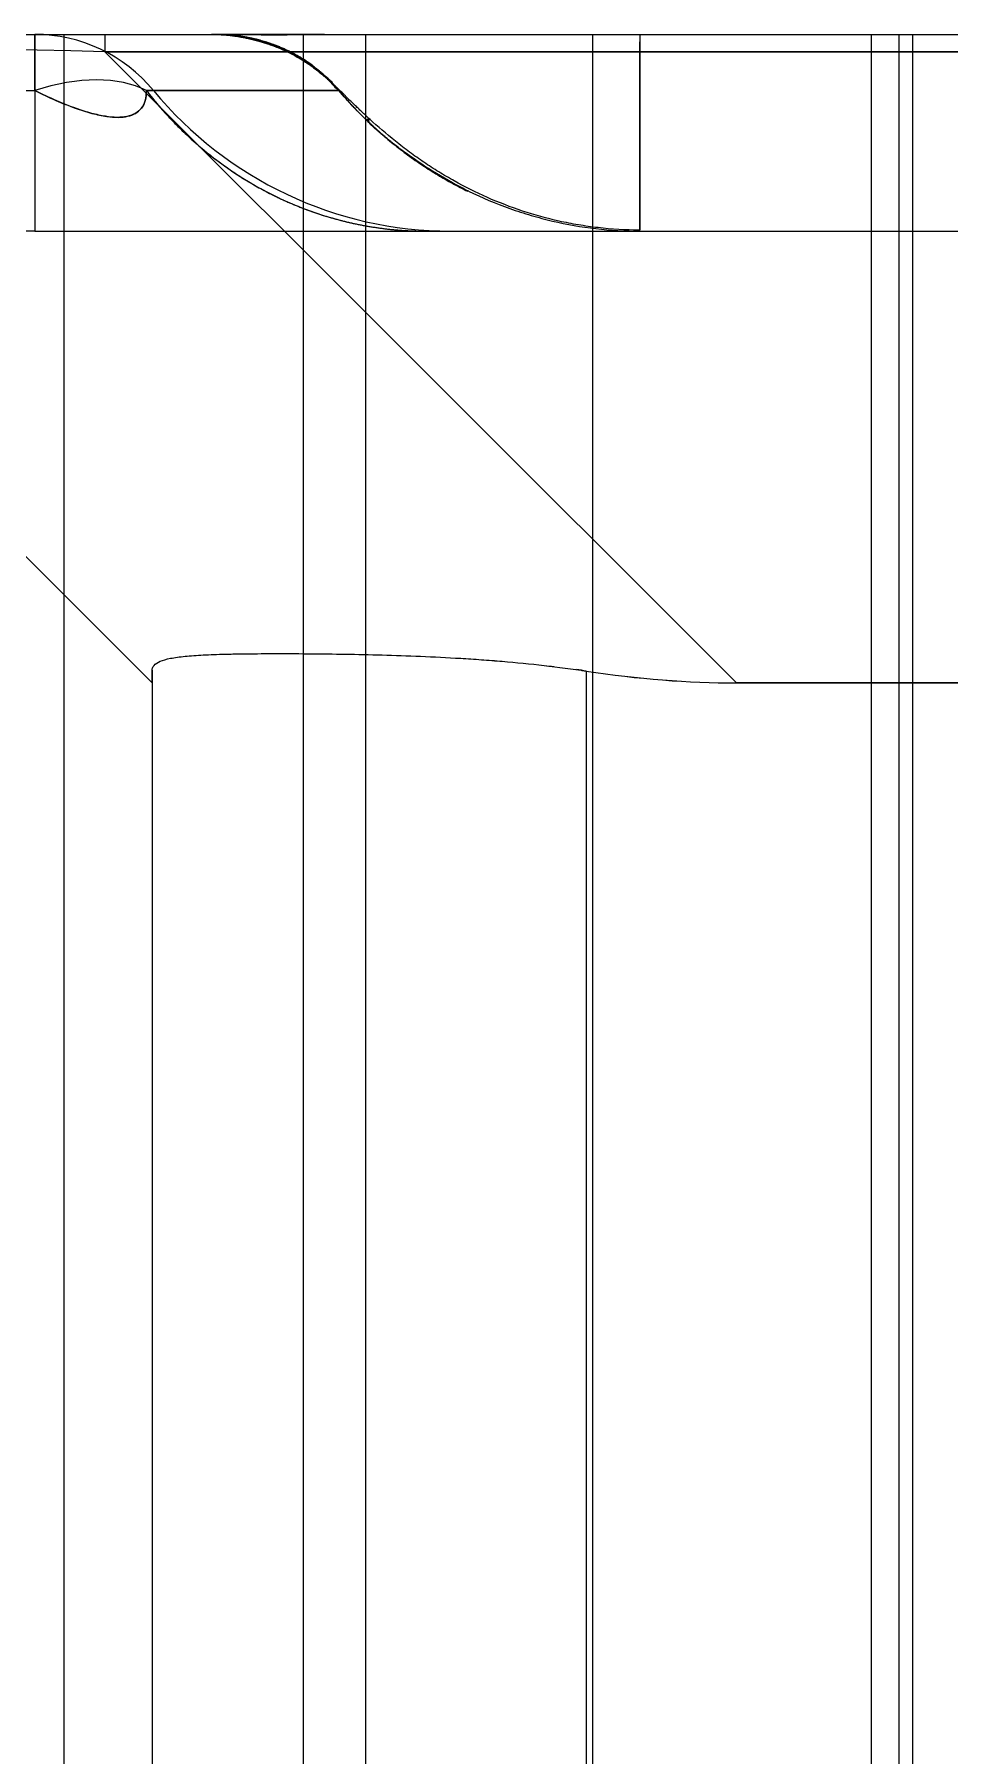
# Model space of a CAD drawing. Header units: millimetres. Extents: x 48754 to 50247, y 1387 to 2180.
# Drawn here: x 48997.96 to 49002.61, y 1473.44 to 1482.19 of the extents above; entities that cross this region are included whole.
import ezdxf

# ---------------------------------------------------------------- set-up
doc = ezdxf.new("R2010")
doc.units = ezdxf.units.MM
doc.linetypes.add('DASHED', pattern=[0])
doc.layers.add('DIE', color=7, linetype='Continuous')

# ---------------------------------------------------------------- blocks, each defined once
blk = doc.blocks.new('*u7581')
at = {"layer": 'DIE', "color": 11, "linetype": 'Continuous', "lineweight": 13}
blk.add_line((-690, 35), (0, 35), dxfattribs=at)
at = {"layer": 'DIE', "color": 155, "linetype": 'DASHED', "lineweight": 13}
for p, q in [((-559.5956, 34.7143), (-559.5956, 35)), ((-559.4469, 0), (-559.4469, 35)), ((-559.2393, 35), (-559.2393, 34.9121)), ((-559.2393, 35), (-559.2393, 34.9121)), ((-559.2393, 35), (-559.2393, 34.9121)), ((-559.2393, 35), (-559.2393, 34.9121)), ((-558.2327, 35), (-558.2327, 0)), ((-556.7599, 0), (-556.7599, 35)), ((-555.2043, 35), (-555.2043, 0)), ((-559.5956, 35), (-559.5956, 34.7143)), ((-559.2393, 34.9121), (-554.7042, 34.9121)), ((-559.2393, 34.9121), (-556.0301, 31.7029)), ((-556.0302, 31.703), (-559.2393, 34.9121)), ((-545.7607, 34.9121), (-559.2393, 34.9121)), ((-559.2393, 34.9121), (-545.7607, 34.9121)), ((-559.2393, 34.9121), (-556.0301, 31.7029)), ((-556.0302, 31.703), (-559.2393, 34.9121)), ((-554.7042, 34.9121), (-559.2393, 34.9121)), ((-559.8892, 34.7143), (-559.5956, 34.7143)), ((-559.5956, 34.7143), (-559.5956, 34)), ((-559.5956, 34.7143), (-559.5956, 34)), ((-559.0286, 34.7143), (-558.9921, 34.7143)), ((-558.9921, 34.7143), (-559.0286, 34.7143)), ((-558.9921, 34.7143), (-558.0502, 34.7143)), ((-558.0502, 34.7143), (-558.9921, 34.7143)), ((-556.7929, 31.7635), (-556.7929, 0)), ((-556.7929, 31.7635), (-556.7929, 0)), ((-556.7929, 31.7635), (-556.7929, 0)), ((-556.7929, 31.7635), (-556.7929, 0))]:
    blk.add_line(p, q, dxfattribs=at)
at = {"layer": 'DIE', "color": 11, "linetype": 'DASHED', "lineweight": 13}
for p, q in [((-557.915, 35), (-557.915, 0)), ((-555.135, 35), (-555.135, 0)), ((-559, 31.7635), (-559, 0)), ((-559, 31.7635), (-559, 0))]:
    blk.add_line(p, q, dxfattribs=at)
at = {"layer": 'DIE', "color": 2, "linetype": 'DASHED', "lineweight": 13}
for p, q in [((-558.6983, 35), (-558.6979, 35)), ((-558.6831, 34.9999), (-558.6853, 34.9999)), ((-562.2092, 34.9121), (-559, 31.7029)), ((-559.5956, 34), (-559.595, 34)), ((-559.5956, 34), (-559.5956, 34)), ((-557.6111, 34), (-557.4834, 34)), ((-557.4834, 34), (-556.5203, 34)), ((-556.52, 34), (-548.4796, 34)), ((-559, 31.7635), (-558.9998, 31.7676)), ((-558.9998, 31.7676), (-559, 31.7635)), ((-559, 31.7635), (-559, 31.7029)), ((-559, 31.7029), (-559, 31.7635)), ((-559, 31.7029), (-559, 31.7029)), ((-559, 31.7029), (-559, 31.7029)), ((-548.9698, 31.703), (-556.0302, 31.703)), ((-548.9698, 31.703), (-556.0302, 31.703)), ((-556.0301, 31.7029), (-548.9699, 31.7029)), ((-556.0301, 31.7029), (-548.9699, 31.7029))]:
    blk.add_line(p, q, dxfattribs=at)
at = {"layer": 'DIE', "color": 2, "linetype": 'Continuous', "lineweight": 13}
for p, q in [((-558.6961, 35), (-558.6983, 35)), ((-558.6952, 35), (-558.6964, 35))]:
    blk.add_line(p, q, dxfattribs=at)
at = {"layer": 'DIE', "color": 155, "linetype": 'DASHED', "lineweight": 13}
for centre, major_axis, ratio, start_param, end_param in [((-559.5956, 34.2), (0, 0.8), 0.984808, 5.410611, 6.283185), ((-559.5956, 34.2), (0, 0.8), 0.984808, 5.410611, 6.283185), ((-556.0574, 34.7), (-6.153, 0.2146), 0.019191, 5.256563, 6.303761), ((-556.0574, 34.7), (-6.153, 0.2146), 0.019191, 5.256563, 6.303761), ((-556.0574, 34.7), (-6.153, 0.2146), 0.019191, 5.256563, 6.303761), ((-556.0574, 34.7), (-6.153, 0.2146), 0.019191, 5.256563, 6.303761), ((-559.5956, 34.2), (0.6971, 0.3925), 0.590225, 0.368187, 1.249721), ((-559.5956, 34.2), (0.6971, 0.3925), 0.590225, 0.368187, 1.249721), ((-559.595, 36), (0, 2), 0.000275, 2.269018, 3.141593), ((-557.4834, 36), (0, -2), 0.984808, 5.410611, 6.283185), ((-557.4834, 36), (0, 2), 0.984808, 2.269019, 3.141593)]:
    blk.add_ellipse(centre, major_axis=major_axis, ratio=ratio, start_param=start_param, end_param=end_param, dxfattribs=at)
at = {"layer": 'DIE', "color": 2, "linetype": 'DASHED', "lineweight": 13}
for centre, major_axis, ratio, start_param, end_param in [((-553.4177, 34.2), (-4.695, 0.6155), 0.108853, 0.104268, 0.176217), ((-559, 37.6426), (-5.1439, 5.1439), 0.57735, 2.47511, 2.617994), ((-559, 37.6427), (-5.1439, 5.1439), 0.57735, 2.475115, 2.617994)]:
    blk.add_ellipse(centre, major_axis=major_axis, ratio=ratio, start_param=start_param, end_param=end_param, dxfattribs=at)
for points, knots in [([(-558.1242, 35), (-558.1245, 35), (-558.1259, 35), (-558.1283, 35), (-558.1312, 35), (-558.1334, 35), (-558.135, 35), (-558.136, 35), (-558.1369, 35), (-558.1379, 35), (-558.1391, 35), (-558.1413, 35), (-558.1446, 35), (-558.149, 35), (-558.1539, 35), (-558.1594, 35), (-558.1656, 35), (-558.1724, 35), (-558.1798, 35), (-558.1877, 35), (-558.1962, 35), (-558.2054, 35), (-558.2153, 35), (-558.2258, 35), (-558.2366, 35), (-558.2477, 34.9999), (-558.259, 34.9999), (-558.2709, 34.9999), (-558.2834, 34.9999), (-558.2964, 34.9999), (-558.3101, 34.9999), (-558.3241, 34.9999), (-558.3381, 34.9998), (-558.3514, 34.9998), (-558.3641, 34.9998), (-558.3762, 34.9998), (-558.3877, 34.9998), (-558.3988, 34.9998), (-558.4096, 34.9998), (-558.42, 34.9998), (-558.4296, 34.9998), (-558.4384, 34.9998), (-558.4463, 34.9998), (-558.4533, 34.9998), (-558.4596, 34.9998), (-558.4651, 34.9998), (-558.4699, 34.9998), (-558.4741, 34.9998), (-558.4773, 34.9998), (-558.4797, 34.9998), (-558.4815, 34.9998), (-558.4829, 34.9998), (-558.4839, 34.9998), (-558.4845, 34.9998), (-558.4847, 34.9998), (-558.4845, 34.9998), (-558.4839, 34.9998), (-558.483, 34.9997), (-558.4816, 34.9997), (-558.4799, 34.9997), (-558.4776, 34.9997), (-558.4749, 34.9997), (-558.4716, 34.9997), (-558.4677, 34.9997), (-558.4635, 34.9997), (-558.4591, 34.9997), (-558.4542, 34.9996), (-558.4489, 34.9996), (-558.4436, 34.9996), (-558.4392, 34.9996), (-558.4359, 34.9996), (-558.4333, 34.9996), (-558.4311, 34.9996), (-558.4294, 34.9996), (-558.4281, 34.9995), (-558.4273, 34.9995), (-558.4268, 34.9995), (-558.4267, 34.9995), (-558.4268, 34.9995), (-558.4272, 34.9995), (-558.428, 34.9995), (-558.4293, 34.9995), (-558.431, 34.9995), (-558.4328, 34.9995), (-558.4346, 34.9995), (-558.4367, 34.9995), (-558.439, 34.9995), (-558.4415, 34.9995), (-558.4441, 34.9996), (-558.4465, 34.9996), (-558.4485, 34.9996), (-558.4501, 34.9996), (-558.4513, 34.9996), (-558.4523, 34.9996), (-558.4534, 34.9996), (-558.455, 34.9996), (-558.4573, 34.9996), (-558.4604, 34.9996), (-558.4642, 34.9996), (-558.4686, 34.9996), (-558.4735, 34.9996), (-558.479, 34.9996), (-558.4849, 34.9997), (-558.4913, 34.9997), (-558.4984, 34.9997), (-558.506, 34.9997), (-558.5147, 34.9997), (-558.5246, 34.9998), (-558.5358, 34.9998), (-558.5477, 34.9998), (-558.5597, 34.9998), (-558.5717, 34.9999), (-558.5836, 34.9999), (-558.5961, 34.9999), (-558.6091, 34.9999), (-558.6227, 34.9999), (-558.6377, 35), (-558.6542, 35), (-558.6723, 35), (-558.6863, 35), (-558.6943, 35), (-558.6961, 35)], [0, 0, 0, 0, 0.00144, 0.006907, 0.0115, 0.015221, 0.017185, 0.018777, 0.019998, 0.021188, 0.023037, 0.025313, 0.030999, 0.037399, 0.044513, 0.052403, 0.061141, 0.070759, 0.080845, 0.091786, 0.103601, 0.116307, 0.129919, 0.144439, 0.159874, 0.174837, 0.190588, 0.207135, 0.224486, 0.242649, 0.261589, 0.281947, 0.301482, 0.320189, 0.338064, 0.355105, 0.3713, 0.38663, 0.402496, 0.417321, 0.431112, 0.443876, 0.455621, 0.465815, 0.475118, 0.483545, 0.491118, 0.497864, 0.503822, 0.507806, 0.511409, 0.514675, 0.517661, 0.520442, 0.52311, 0.52577, 0.528524, 0.531468, 0.534681, 0.538221, 0.542135, 0.547003, 0.552419, 0.558407, 0.564988, 0.571872, 0.578359, 0.587698, 0.595991, 0.603243, 0.608046, 0.612259, 0.615889, 0.618949, 0.621458, 0.623455, 0.624662, 0.625685, 0.62662, 0.627591, 0.62871, 0.63082, 0.633561, 0.635772, 0.638299, 0.641151, 0.64433, 0.647839, 0.651613, 0.654994, 0.657822, 0.660095, 0.661816, 0.662737, 0.664158, 0.666223, 0.669551, 0.673805, 0.678983, 0.685083, 0.692103, 0.699481, 0.707654, 0.716619, 0.726372, 0.736911, 0.748229, 0.762565, 0.777971, 0.794438, 0.811969, 0.827686, 0.844173, 0.861426, 0.879443, 0.89822, 0.917754, 0.941743, 0.966773, 0.992836, 1, 1, 1, 1]), ([(-558.1391, 35), (-558.1391, 35), (-558.1394, 35), (-558.1402, 35), (-558.1419, 35), (-558.1447, 35), (-558.1484, 35), (-558.1528, 35), (-558.1579, 35), (-558.1636, 35), (-558.1697, 35), (-558.1764, 35), (-558.1835, 35), (-558.1911, 35), (-558.1993, 35), (-558.208, 35), (-558.2173, 35), (-558.2269, 35), (-558.2367, 34.9999), (-558.2467, 34.9999), (-558.2572, 34.9999), (-558.2681, 34.9999), (-558.2796, 34.9999), (-558.2919, 34.9999), (-558.3047, 34.9998), (-558.3178, 34.9998), (-558.3304, 34.9998), (-558.3425, 34.9998), (-558.3542, 34.9997), (-558.3654, 34.9997), (-558.3764, 34.9997), (-558.3871, 34.9997), (-558.3976, 34.9997), (-558.4075, 34.9997), (-558.4167, 34.9997), (-558.4252, 34.9997), (-558.4329, 34.9997), (-558.4398, 34.9997), (-558.4462, 34.9997), (-558.452, 34.9997), (-558.4573, 34.9997), (-558.462, 34.9997), (-558.4661, 34.9998), (-558.4697, 34.9998), (-558.4725, 34.9998), (-558.4746, 34.9998), (-558.4763, 34.9998), (-558.478, 34.9998), (-558.4804, 34.9998), (-558.4834, 34.9998), (-558.4871, 34.9998), (-558.4912, 34.9998), (-558.4956, 34.9999), (-558.5002, 34.9999), (-558.5052, 34.9999), (-558.5104, 34.9999), (-558.5159, 34.9999), (-558.5217, 34.9999), (-558.5279, 34.9999), (-558.5345, 35), (-558.5414, 35), (-558.5487, 35), (-558.5562, 35), (-558.564, 35), (-558.5721, 35), (-558.5795, 35), (-558.5843, 35), (-558.5862, 35)], [0, 0, 0, 0, 0.000274, 0.001904, 0.004507, 0.010531, 0.017885, 0.026563, 0.036293, 0.046978, 0.05866, 0.070847, 0.084013, 0.098181, 0.113371, 0.129603, 0.146894, 0.165262, 0.18306, 0.201791, 0.22147, 0.242109, 0.263724, 0.286329, 0.311829, 0.336643, 0.360536, 0.383496, 0.405512, 0.426576, 0.446677, 0.467637, 0.487348, 0.505812, 0.523034, 0.539018, 0.553024, 0.565941, 0.577783, 0.588569, 0.598325, 0.60708, 0.61488, 0.621783, 0.627874, 0.631983, 0.635902, 0.640154, 0.64479, 0.654074, 0.66463, 0.676473, 0.689615, 0.704068, 0.719546, 0.736306, 0.754356, 0.773705, 0.794751, 0.817163, 0.840951, 0.866126, 0.892695, 0.920152, 0.948965, 0.979138, 1, 1, 1, 1]), ([(-558.6983, 35), (-558.6945, 35), (-558.6839, 35), (-558.6666, 35), (-558.6467, 34.9999), (-558.6275, 34.9999), (-558.609, 34.9998), (-558.5915, 34.9997), (-558.575, 34.9996), (-558.5595, 34.9995), (-558.5445, 34.9993), (-558.5301, 34.9992), (-558.5161, 34.9991), (-558.5027, 34.999), (-558.4897, 34.9988), (-558.4774, 34.9987), (-558.4656, 34.9986), (-558.4544, 34.9985), (-558.4439, 34.9983), (-558.434, 34.9982), (-558.4247, 34.9982), (-558.4154, 34.9981), (-558.4058, 34.998), (-558.3958, 34.9979), (-558.3859, 34.9978), (-558.3762, 34.9977), (-558.3665, 34.9976), (-558.3569, 34.9976), (-558.3473, 34.9975), (-558.3398, 34.9974), (-558.3341, 34.9974), (-558.3305, 34.9974), (-558.3273, 34.9973), (-558.3245, 34.9973), (-558.3224, 34.9973), (-558.321, 34.9973), (-558.3202, 34.9973), (-558.3196, 34.9973), (-558.3192, 34.9973), (-558.3189, 34.9973), (-558.3184, 34.9973), (-558.318, 34.9973), (-558.3175, 34.9973), (-558.317, 34.9973), (-558.3165, 34.9973), (-558.3161, 34.9973), (-558.3156, 34.9973), (-558.3153, 34.9973), (-558.3149, 34.9972), (-558.3146, 34.9972), (-558.3142, 34.9972), (-558.3139, 34.9972), (-558.3136, 34.9972), (-558.3132, 34.9972), (-558.3129, 34.9972), (-558.3127, 34.9972), (-558.3126, 34.9973), (-558.3127, 34.9973), (-558.3129, 34.9973), (-558.3132, 34.9973), (-558.3137, 34.9973), (-558.3143, 34.9973), (-558.315, 34.9973), (-558.3158, 34.9973), (-558.3167, 34.9973), (-558.3178, 34.9973), (-558.319, 34.9973), (-558.3203, 34.9974), (-558.3217, 34.9974), (-558.323, 34.9974), (-558.3243, 34.9974), (-558.3255, 34.9974), (-558.3266, 34.9974), (-558.3278, 34.9974), (-558.3293, 34.9975), (-558.3312, 34.9975), (-558.3336, 34.9975), (-558.337, 34.9976), (-558.3414, 34.9976), (-558.3466, 34.9977), (-558.3519, 34.9977), (-558.357, 34.9978), (-558.3621, 34.9978), (-558.368, 34.9979), (-558.3747, 34.998), (-558.3823, 34.9981), (-558.3894, 34.9982), (-558.3961, 34.9982), (-558.4024, 34.9983), (-558.4089, 34.9984), (-558.4155, 34.9984), (-558.4224, 34.9985), (-558.4304, 34.9986), (-558.4398, 34.9987), (-558.4505, 34.9988), (-558.4617, 34.9989), (-558.4709, 34.999), (-558.478, 34.9991), (-558.4827, 34.9991), (-558.4872, 34.9991), (-558.4913, 34.9992), (-558.4949, 34.9992), (-558.4979, 34.9992), (-558.5003, 34.9993), (-558.5024, 34.9993), (-558.504, 34.9993), (-558.5053, 34.9993), (-558.5062, 34.9993), (-558.5068, 34.9993), (-558.5074, 34.9993), (-558.5082, 34.9993), (-558.5094, 34.9993), (-558.5113, 34.9993), (-558.5138, 34.9994), (-558.5172, 34.9994), (-558.5212, 34.9994), (-558.5259, 34.9994), (-558.5313, 34.9995), (-558.5373, 34.9995), (-558.544, 34.9996), (-558.5514, 34.9996), (-558.5593, 34.9996), (-558.5677, 34.9997), (-558.5767, 34.9997), (-558.5863, 34.9998), (-558.5965, 34.9998), (-558.6074, 34.9999), (-558.6188, 34.9999), (-558.6314, 34.9999), (-558.645, 35), (-558.6598, 35), (-558.6754, 35), (-558.6883, 35), (-558.696, 35), (-558.6983, 35)], [0, 0, 0, 0, 0.011159, 0.031612, 0.051376, 0.07045, 0.088833, 0.106526, 0.122574, 0.138006, 0.152856, 0.167231, 0.181122, 0.194509, 0.207371, 0.219691, 0.231451, 0.242636, 0.253046, 0.262873, 0.272104, 0.280729, 0.290964, 0.300821, 0.310662, 0.320435, 0.330129, 0.339743, 0.349278, 0.358733, 0.362493, 0.366221, 0.369552, 0.372355, 0.374631, 0.375789, 0.376744, 0.377152, 0.377652, 0.378352, 0.379282, 0.381273, 0.3839, 0.387171, 0.391089, 0.395656, 0.400299, 0.405461, 0.411143, 0.417343, 0.424059, 0.43129, 0.439001, 0.452926, 0.46617, 0.478736, 0.491456, 0.503413, 0.514614, 0.525065, 0.534773, 0.543288, 0.55115, 0.558365, 0.564941, 0.570887, 0.57622, 0.581975, 0.587076, 0.591532, 0.595348, 0.598536, 0.600726, 0.602663, 0.604993, 0.607794, 0.611072, 0.61483, 0.621625, 0.628543, 0.635252, 0.641756, 0.648058, 0.654162, 0.663364, 0.672107, 0.68041, 0.687471, 0.694214, 0.70097, 0.70809, 0.715576, 0.723428, 0.734729, 0.746716, 0.759394, 0.772766, 0.778311, 0.783936, 0.789178, 0.793884, 0.798057, 0.80113, 0.803838, 0.806185, 0.807711, 0.809039, 0.810029, 0.810518, 0.81097, 0.811795, 0.812992, 0.814561, 0.817234, 0.820567, 0.824562, 0.829218, 0.834533, 0.840507, 0.84714, 0.85443, 0.862381, 0.87064, 0.879514, 0.889003, 0.89911, 0.909836, 0.921182, 0.933149, 0.947034, 0.961677, 0.977079, 0.993244, 1, 1, 1, 1]), ([(-558.6983, 35), (-558.6959, 35), (-558.6899, 35), (-558.6806, 34.9999), (-558.6706, 34.9996), (-558.6613, 34.9993), (-558.6525, 34.9989), (-558.6443, 34.9985), (-558.6367, 34.998), (-558.6293, 34.9974), (-558.6202, 34.9967), (-558.6095, 34.9956), (-558.5973, 34.9942), (-558.5854, 34.9927), (-558.5746, 34.9912), (-558.5649, 34.9897), (-558.5563, 34.9883), (-558.5483, 34.9869), (-558.5408, 34.9856), (-558.5338, 34.9842), (-558.5275, 34.983), (-558.5218, 34.9818), (-558.5167, 34.9808), (-558.5122, 34.9798), (-558.5081, 34.9789), (-558.504, 34.978), (-558.4999, 34.9771), (-558.4957, 34.9761), (-558.492, 34.9752), (-558.4885, 34.9744), (-558.4855, 34.9736), (-558.4827, 34.973), (-558.4804, 34.9724), (-558.4784, 34.9719), (-558.4767, 34.9715), (-558.4754, 34.9712), (-558.4744, 34.9709), (-558.4738, 34.9708), (-558.4736, 34.9708), (-558.4735, 34.9708), (-558.4732, 34.9707), (-558.4729, 34.9706), (-558.4727, 34.9706), (-558.4724, 34.9705), (-558.472, 34.9704), (-558.4716, 34.9703), (-558.471, 34.9701), (-558.47, 34.9699), (-558.4689, 34.9695), (-558.4675, 34.9692), (-558.4659, 34.9687), (-558.4642, 34.9683), (-558.4623, 34.9677), (-558.4601, 34.9671), (-558.4576, 34.9664), (-558.4548, 34.9656), (-558.4517, 34.9647), (-558.449, 34.9639), (-558.4467, 34.9632), (-558.4448, 34.9626), (-558.4428, 34.962), (-558.4408, 34.9614), (-558.4388, 34.9608), (-558.4368, 34.9602), (-558.4349, 34.9596), (-558.4332, 34.9591), (-558.4317, 34.9586), (-558.4305, 34.9583), (-558.4297, 34.958), (-558.429, 34.9578), (-558.4285, 34.9576), (-558.4282, 34.9575), (-558.4278, 34.9574), (-558.4273, 34.9573), (-558.4266, 34.957), (-558.4257, 34.9568), (-558.4246, 34.9564), (-558.4231, 34.9559), (-558.4211, 34.9553), (-558.4186, 34.9545), (-558.4157, 34.9536), (-558.4125, 34.9525), (-558.409, 34.9513), (-558.4052, 34.95), (-558.401, 34.9486), (-558.3967, 34.9471), (-558.3923, 34.9456), (-558.3879, 34.944), (-558.3835, 34.9424), (-558.3792, 34.9408), (-558.3749, 34.9392), (-558.3708, 34.9376), (-558.3661, 34.9358), (-558.3609, 34.9337), (-558.3551, 34.9314), (-558.3495, 34.9292), (-558.3443, 34.927), (-558.3393, 34.9248), (-558.3345, 34.9228), (-558.33, 34.9208), (-558.3256, 34.9189), (-558.3211, 34.9169), (-558.3166, 34.9148), (-558.3124, 34.9129), (-558.3082, 34.9109), (-558.3041, 34.909), (-558.3001, 34.9071), (-558.2961, 34.9051), (-558.292, 34.9031), (-558.2879, 34.9011), (-558.2839, 34.8991), (-558.2801, 34.8971), (-558.2758, 34.8949), (-558.2709, 34.8924), (-558.2653, 34.8894), (-558.2605, 34.8868), (-558.2568, 34.8848), (-558.2542, 34.8833), (-558.2517, 34.8819), (-558.2492, 34.8805), (-558.247, 34.8793), (-558.2453, 34.8783), (-558.244, 34.8776), (-558.2429, 34.877), (-558.242, 34.8764), (-558.2409, 34.8758), (-558.2397, 34.8751), (-558.2384, 34.8744), (-558.2363, 34.8731), (-558.2333, 34.8714), (-558.2296, 34.8692), (-558.2258, 34.8669), (-558.2222, 34.8647), (-558.2181, 34.8622), (-558.2138, 34.8595), (-558.2089, 34.8564), (-558.2036, 34.853), (-558.199, 34.85), (-558.1955, 34.8477), (-558.1933, 34.8462), (-558.1915, 34.845), (-558.1901, 34.8441), (-558.1891, 34.8434), (-558.1883, 34.8428), (-558.1876, 34.8424), (-558.187, 34.842), (-558.1862, 34.8415), (-558.1854, 34.8409), (-558.1846, 34.8403), (-558.184, 34.8399), (-558.1836, 34.8397), (-558.1834, 34.8395), (-558.1834, 34.8395), (-558.1835, 34.8397), (-558.1838, 34.8399), (-558.1843, 34.8403), (-558.1848, 34.8407), (-558.1855, 34.8412), (-558.1862, 34.8417), (-558.1869, 34.8423), (-558.1876, 34.8428), (-558.1883, 34.8434), (-558.189, 34.8439), (-558.1896, 34.8443), (-558.1902, 34.8448), (-558.1909, 34.8452), (-558.1914, 34.8457), (-558.192, 34.8461), (-558.1926, 34.8465), (-558.1932, 34.8469), (-558.1937, 34.8473), (-558.1944, 34.8478), (-558.1949, 34.8482), (-558.1955, 34.8485), (-558.1959, 34.8488), (-558.1963, 34.8491), (-558.1966, 34.8493), (-558.1974, 34.8499), (-558.1986, 34.8507), (-558.2005, 34.8521), (-558.2029, 34.8537), (-558.2058, 34.8557), (-558.2091, 34.8579), (-558.2129, 34.8605), (-558.2172, 34.8633), (-558.2218, 34.8663), (-558.2267, 34.8695), (-558.2316, 34.8726), (-558.2396, 34.8776), (-558.2506, 34.8843), (-558.2643, 34.8923), (-558.2778, 34.8998), (-558.291, 34.9068), (-558.3044, 34.9136), (-558.3178, 34.9202), (-558.3314, 34.9265), (-558.3451, 34.9325), (-558.359, 34.9384), (-558.372, 34.9435), (-558.3842, 34.9481), (-558.3954, 34.9522), (-558.4067, 34.9561), (-558.4188, 34.9601), (-558.4317, 34.9641), (-558.4453, 34.9681), (-558.459, 34.9718), (-558.4728, 34.9754), (-558.4866, 34.9786), (-558.5005, 34.9817), (-558.5145, 34.9845), (-558.5283, 34.987), (-558.542, 34.9893), (-558.5555, 34.9913), (-558.5685, 34.993), (-558.5812, 34.9945), (-558.5937, 34.9957), (-558.6041, 34.9966), (-558.6127, 34.9973), (-558.6198, 34.9978), (-558.627, 34.9982), (-558.6346, 34.9986), (-558.6425, 34.999), (-558.6494, 34.9992), (-558.655, 34.9994), (-558.6591, 34.9995), (-558.6638, 34.9996), (-558.6688, 34.9997), (-558.6735, 34.9998), (-558.6773, 34.9999), (-558.6803, 34.9999), (-558.6831, 34.9999), (-558.6855, 35), (-558.6876, 35), (-558.6895, 35), (-558.6911, 35), (-558.6923, 35), (-558.693, 35), (-558.6934, 35), (-558.6935, 35), (-558.6937, 35), (-558.6939, 35), (-558.6941, 35), (-558.6943, 35), (-558.6944, 35), (-558.6945, 35), (-558.6945, 35), (-558.6945, 35), (-558.6945, 35), (-558.6946, 35), (-558.6946, 35), (-558.6948, 35), (-558.6949, 35), (-558.6951, 35), (-558.6953, 35), (-558.6955, 35), (-558.6957, 35), (-558.6959, 35), (-558.696, 35), (-558.6961, 35)], [0, 0, 0, 0, 0.004925, 0.012018, 0.018734, 0.025089, 0.0311, 0.036686, 0.041972, 0.04706, 0.052078, 0.060843, 0.069329, 0.077499, 0.085321, 0.091621, 0.097556, 0.103127, 0.108331, 0.113169, 0.117641, 0.121521, 0.125075, 0.128303, 0.131206, 0.133785, 0.137074, 0.140273, 0.14342, 0.146546, 0.149683, 0.152862, 0.156117, 0.159475, 0.162962, 0.166602, 0.170414, 0.174414, 0.178615, 0.17958, 0.180324, 0.180626, 0.180894, 0.181139, 0.181381, 0.181638, 0.181925, 0.18263, 0.183552, 0.184715, 0.186133, 0.187814, 0.189762, 0.191984, 0.194801, 0.197973, 0.201505, 0.205404, 0.207594, 0.209888, 0.212287, 0.214791, 0.217336, 0.219629, 0.221885, 0.223771, 0.225288, 0.22619, 0.2269, 0.227438, 0.227657, 0.227856, 0.22805, 0.228544, 0.229093, 0.230065, 0.231048, 0.232164, 0.234337, 0.236898, 0.239848, 0.243189, 0.24692, 0.251041, 0.255553, 0.260454, 0.265186, 0.270196, 0.275138, 0.279927, 0.284561, 0.289044, 0.293375, 0.299839, 0.305935, 0.311663, 0.317025, 0.322018, 0.326648, 0.330917, 0.334833, 0.338883, 0.342699, 0.346555, 0.35046, 0.354423, 0.358446, 0.362535, 0.367112, 0.37178, 0.376542, 0.381405, 0.386483, 0.392892, 0.399707, 0.406924, 0.409868, 0.412873, 0.415941, 0.418919, 0.421499, 0.423671, 0.42521, 0.426453, 0.427733, 0.429348, 0.431262, 0.433268, 0.435337, 0.441353, 0.447845, 0.454158, 0.460843, 0.467714, 0.474727, 0.481887, 0.489932, 0.498158, 0.501432, 0.504462, 0.507142, 0.50947, 0.511011, 0.512355, 0.513715, 0.515439, 0.517535, 0.521598, 0.525984, 0.530693, 0.535726, 0.54108, 0.546647, 0.552514, 0.558673, 0.565114, 0.570792, 0.576657, 0.582702, 0.588743, 0.594383, 0.599603, 0.604413, 0.608828, 0.613042, 0.616849, 0.62026, 0.623288, 0.625943, 0.628236, 0.630412, 0.632146, 0.633455, 0.634174, 0.634693, 0.634897, 0.635179, 0.635505, 0.636625, 0.638106, 0.639943, 0.642131, 0.644673, 0.647564, 0.650805, 0.654382, 0.658064, 0.661763, 0.665479, 0.675785, 0.686216, 0.695632, 0.705139, 0.714663, 0.724091, 0.73348, 0.742899, 0.75236, 0.761868, 0.769382, 0.776944, 0.784552, 0.792155, 0.80111, 0.810048, 0.818975, 0.827914, 0.836888, 0.845917, 0.855023, 0.864225, 0.873335, 0.882187, 0.890818, 0.899269, 0.907531, 0.915592, 0.920203, 0.924805, 0.929469, 0.934314, 0.939361, 0.944625, 0.947325, 0.949947, 0.952467, 0.95607, 0.959486, 0.961678, 0.963814, 0.965914, 0.968011, 0.970141, 0.972341, 0.974928, 0.977688, 0.980656, 0.982516, 0.984303, 0.985752, 0.986861, 0.987709, 0.987971, 0.98813, 0.988155, 0.988176, 0.988194, 0.988212, 0.988232, 0.988256, 0.98832, 0.98883, 0.989772, 0.991154, 0.992976, 0.995239, 0.997642, 1, 1, 1, 1]), ([(-558.6567, 34.9996), (-558.6599, 34.9997), (-558.6667, 34.9998), (-558.677, 35), (-558.6876, 35), (-558.6947, 34.9999), (-558.6982, 34.9998)], [0, 0, 0, 0, 0.233655, 0.489028, 0.744437, 1, 1, 1, 1]), ([(-558.6831, 34.9999), (-558.6842, 34.9999), (-558.6855, 34.9999), (-558.6869, 35), (-558.6875, 35), (-558.688, 35), (-558.6885, 35), (-558.6892, 35), (-558.6901, 35), (-558.6912, 35), (-558.6922, 35), (-558.6934, 35), (-558.6944, 35), (-558.695, 35), (-558.6952, 35)], [0, 0, 0, 0, 0.14672, 0.190192, 0.210615, 0.231638, 0.25526, 0.282919, 0.353533, 0.447507, 0.566402, 0.710974, 0.881641, 1, 1, 1, 1]), ([(-558.1603, 34.8197), (-558.169, 34.8265), (-558.1781, 34.8335), (-558.1971, 34.8472), (-558.207, 34.854), (-558.2271, 34.8673), (-558.2373, 34.8738), (-558.258, 34.8862), (-558.2686, 34.8923), (-558.2895, 34.9037), (-558.3, 34.9091), (-558.3155, 34.9167), (-558.3206, 34.9191), (-558.3309, 34.9239), (-558.3466, 34.931), (-558.3628, 34.9377), (-558.3848, 34.9463), (-558.3959, 34.9503), (-558.4186, 34.9581), (-558.4301, 34.9617), (-558.4533, 34.9685), (-558.4648, 34.9717), (-558.4995, 34.9803), (-558.5226, 34.9851), (-558.5575, 34.9907), (-558.5691, 34.9924), (-558.5925, 34.9951), (-558.6042, 34.9963), (-558.6218, 34.9976), (-558.6276, 34.998), (-558.6352, 34.9984), (-558.6367, 34.9985), (-558.6382, 34.9986)], [0, 0, 0, 0, 0.068416, 0.068416, 0.136832, 0.136832, 0.205247, 0.205247, 0.273663, 0.273663, 0.342079, 0.342079, 0.376287, 0.376287, 0.410495, 0.47891, 0.47891, 0.547326, 0.547326, 0.615742, 0.615742, 0.684158, 0.684158, 0.820989, 0.820989, 0.889405, 0.889405, 0.957821, 0.957821, 0.992029, 0.992029, 1, 1, 1, 1]), ([(-558.4665, 34.9693), (-558.4657, 34.9691), (-558.4623, 34.9682), (-558.4564, 34.9666), (-558.4491, 34.9645), (-558.4421, 34.9625), (-558.4356, 34.9606), (-558.4297, 34.9588), (-558.4244, 34.9572), (-558.4197, 34.9557), (-558.4162, 34.9546), (-558.4136, 34.9538), (-558.4119, 34.9532), (-558.4103, 34.9527), (-558.409, 34.9522), (-558.408, 34.9519), (-558.4072, 34.9516), (-558.4063, 34.9514), (-558.4051, 34.951), (-558.4036, 34.9504), (-558.4017, 34.9498), (-558.3993, 34.949), (-558.3966, 34.9481), (-558.3934, 34.947), (-558.3899, 34.9457), (-558.3857, 34.9442), (-558.3809, 34.9425), (-558.3753, 34.9404), (-558.3696, 34.9383), (-558.364, 34.9361), (-558.3588, 34.9341), (-558.3542, 34.9323), (-558.35, 34.9306), (-558.346, 34.929), (-558.3423, 34.9274), (-558.3387, 34.9259), (-558.3333, 34.9237), (-558.326, 34.9205), (-558.3193, 34.9175), (-558.315, 34.9156), (-558.3132, 34.9148), (-558.3115, 34.914), (-558.31, 34.9133), (-558.3087, 34.9127), (-558.3076, 34.9122), (-558.3067, 34.9118), (-558.3057, 34.9113), (-558.3045, 34.9108), (-558.303, 34.91), (-558.3013, 34.9092), (-558.2994, 34.9084), (-558.2976, 34.9075), (-558.2958, 34.9066), (-558.2929, 34.9052), (-558.2892, 34.9034), (-558.2851, 34.9014), (-558.2815, 34.8996), (-558.2783, 34.898), (-558.2751, 34.8963), (-558.2716, 34.8945), (-558.2677, 34.8925), (-558.2638, 34.8904), (-558.2597, 34.8883), (-558.2556, 34.886), (-558.2518, 34.884), (-558.2486, 34.8821), (-558.2458, 34.8806), (-558.2431, 34.8791), (-558.2405, 34.8776), (-558.2383, 34.8764), (-558.2364, 34.8752), (-558.2348, 34.8743), (-558.2336, 34.8736), (-558.2326, 34.8731), (-558.2317, 34.8725), (-558.2306, 34.8719), (-558.2293, 34.8711), (-558.2278, 34.8702), (-558.2262, 34.8693), (-558.2245, 34.8683), (-558.2227, 34.8672), (-558.2208, 34.8661), (-558.2189, 34.8649), (-558.2168, 34.8636), (-558.2145, 34.8622), (-558.2121, 34.8607), (-558.209, 34.8588), (-558.2053, 34.8564), (-558.2008, 34.8536), (-558.1968, 34.851), (-558.1936, 34.8488), (-558.1915, 34.8474), (-558.1897, 34.8462), (-558.1882, 34.8453), (-558.1873, 34.8446), (-558.1866, 34.8442), (-558.1862, 34.8439), (-558.1859, 34.8437), (-558.1855, 34.8434), (-558.1852, 34.8432), (-558.1849, 34.843), (-558.1846, 34.8428), (-558.1843, 34.8426), (-558.1841, 34.8425), (-558.1839, 34.8424), (-558.1839, 34.8423), (-558.184, 34.8424), (-558.1842, 34.8426), (-558.1847, 34.843), (-558.1854, 34.8435), (-558.1862, 34.8441), (-558.1869, 34.8446), (-558.1875, 34.8451), (-558.1882, 34.8456), (-558.1889, 34.8461), (-558.1897, 34.8467), (-558.1904, 34.8472), (-558.191, 34.8476), (-558.1916, 34.848), (-558.1921, 34.8484), (-558.1926, 34.8487), (-558.193, 34.849), (-558.1934, 34.8493), (-558.1938, 34.8496), (-558.1942, 34.8498), (-558.1945, 34.85), (-558.1948, 34.8502), (-558.195, 34.8503), (-558.1951, 34.8505), (-558.1953, 34.8506), (-558.1959, 34.851), (-558.197, 34.8518), (-558.1987, 34.8529), (-558.201, 34.8545), (-558.2039, 34.8565), (-558.2083, 34.8594), (-558.2139, 34.8632), (-558.2212, 34.8679), (-558.2292, 34.873), (-558.238, 34.8784), (-558.2472, 34.884), (-558.2569, 34.8896), (-558.267, 34.8953), (-558.2794, 34.9021), (-558.2941, 34.9099), (-558.3109, 34.9182), (-558.3284, 34.9264), (-558.3464, 34.9343), (-558.3652, 34.942), (-558.3843, 34.9492), (-558.4036, 34.956), (-558.4211, 34.9617), (-558.4367, 34.9663), (-558.4501, 34.9701), (-558.4632, 34.9736), (-558.476, 34.9767), (-558.4885, 34.9796), (-558.5005, 34.9821), (-558.512, 34.9844), (-558.523, 34.9864), (-558.5337, 34.9882), (-558.5441, 34.9898), (-558.5538, 34.9911), (-558.5632, 34.9924), (-558.5723, 34.9935), (-558.5819, 34.9945), (-558.5918, 34.9955), (-558.6023, 34.9964), (-558.6133, 34.9972), (-558.6235, 34.9979), (-558.6305, 34.9983), (-558.6336, 34.9984), (-558.634, 34.9984)], [0, 0, 0, 0, 0.002508, 0.010187, 0.017393, 0.024646, 0.031352, 0.037508, 0.043117, 0.048181, 0.052709, 0.054887, 0.056919, 0.058809, 0.060546, 0.06186, 0.062573, 0.063734, 0.065394, 0.067552, 0.070208, 0.073362, 0.077283, 0.081772, 0.086818, 0.091977, 0.099793, 0.107253, 0.115671, 0.123594, 0.131024, 0.137241, 0.143065, 0.148496, 0.153537, 0.15821, 0.162813, 0.175467, 0.188302, 0.190842, 0.193389, 0.19589, 0.198112, 0.200028, 0.201638, 0.202945, 0.204303, 0.20632, 0.208834, 0.211844, 0.215083, 0.218278, 0.221428, 0.224534, 0.232845, 0.240822, 0.246643, 0.252274, 0.258028, 0.264191, 0.270765, 0.277747, 0.284229, 0.291024, 0.298131, 0.302468, 0.306918, 0.311393, 0.315446, 0.319186, 0.322391, 0.325063, 0.327205, 0.328915, 0.330825, 0.33301, 0.336357, 0.3401, 0.344239, 0.348774, 0.353808, 0.359253, 0.365071, 0.370992, 0.376965, 0.382992, 0.389077, 0.398226, 0.407519, 0.416965, 0.421441, 0.425524, 0.429113, 0.432211, 0.434826, 0.436101, 0.437474, 0.439278, 0.441521, 0.444203, 0.448002, 0.452428, 0.457476, 0.463136, 0.469264, 0.475668, 0.48234, 0.49194, 0.502016, 0.512544, 0.523497, 0.52987, 0.536363, 0.542971, 0.549687, 0.556492, 0.563199, 0.567966, 0.572262, 0.576101, 0.579493, 0.582448, 0.584976, 0.587341, 0.589176, 0.590491, 0.591148, 0.591376, 0.591545, 0.591808, 0.592088, 0.593494, 0.595297, 0.597509, 0.60065, 0.604286, 0.611095, 0.61821, 0.626695, 0.635571, 0.644834, 0.654478, 0.664501, 0.674873, 0.691232, 0.707457, 0.723599, 0.740964, 0.758407, 0.775923, 0.793525, 0.811193, 0.823484, 0.835469, 0.847163, 0.858581, 0.869741, 0.880664, 0.890766, 0.900685, 0.910427, 0.919997, 0.92949, 0.937412, 0.945626, 0.954152, 0.963014, 0.972231, 0.981827, 0.991825, 0.999099, 1, 1, 1, 1]), ([(-558.0829, 34.7544), (-558.0883, 34.7595), (-558.099, 34.7697), (-558.1155, 34.7846), (-558.1322, 34.7991), (-558.1519, 34.8153), (-558.1795, 34.8366), (-558.2216, 34.866), (-558.2713, 34.8957), (-558.3173, 34.9188), (-558.3458, 34.9314), (-558.3678, 34.9404), (-558.3885, 34.9484), (-558.4138, 34.9572), (-558.437, 34.9644), (-558.4582, 34.9704), (-558.4772, 34.9753), (-558.4941, 34.9793), (-558.5087, 34.9824), (-558.5206, 34.9847), (-558.5277, 34.986), (-558.5307, 34.9865)], [0, 0, 0, 0, 0.044163, 0.088021, 0.131595, 0.174906, 0.237698, 0.335286, 0.474913, 0.575081, 0.635775, 0.656987, 0.713621, 0.765684, 0.813177, 0.856102, 0.894461, 0.92826, 0.957502, 0.982198, 1, 1, 1, 1]), ([(-558.0912, 34.7566), (-558.0949, 34.7601), (-558.1021, 34.767), (-558.1132, 34.7771), (-558.1243, 34.7869), (-558.1355, 34.7965), (-558.1468, 34.8057), (-558.158, 34.8147), (-558.1693, 34.8234), (-558.1806, 34.8318), (-558.1919, 34.84), (-558.2033, 34.8478), (-558.2146, 34.8554), (-558.2259, 34.8628), (-558.2372, 34.8699), (-558.2485, 34.8767), (-558.2597, 34.8833), (-558.2709, 34.8896), (-558.2821, 34.8958), (-558.2932, 34.9016), (-558.3043, 34.9073), (-558.3153, 34.9127), (-558.3262, 34.9179), (-558.3371, 34.9229), (-558.3479, 34.9276), (-558.3586, 34.9322), (-558.3692, 34.9366), (-558.3798, 34.9407), (-558.3902, 34.9447), (-558.4006, 34.9485), (-558.4109, 34.9521), (-558.421, 34.9555), (-558.4311, 34.9588), (-558.4399, 34.9615), (-558.4455, 34.9632), (-558.4477, 34.9639)], [0, 0, 0, 0, 0.036498, 0.072624, 0.108377, 0.143759, 0.178769, 0.213406, 0.247672, 0.281565, 0.315086, 0.348236, 0.381013, 0.413419, 0.445452, 0.477113, 0.508403, 0.53932, 0.569866, 0.600039, 0.629841, 0.659271, 0.688328, 0.717014, 0.745328, 0.77327, 0.800841, 0.828039, 0.854866, 0.88132, 0.907403, 0.933115, 0.958454, 0.983422, 1, 1, 1, 1]), ([(-558.3861, 34.9435), (-558.3784, 34.9406), (-558.3542, 34.9311), (-558.3123, 34.9124), (-558.26, 34.8847), (-558.221, 34.8603), (-558.1956, 34.8428), (-558.1845, 34.8349), (-558.174, 34.8272), (-558.1673, 34.822), (-558.164, 34.8195)], [0, 0, 0, 0, 0.096147, 0.306751, 0.538374, 0.791026, 0.847076, 0.900588, 0.951563, 1, 1, 1, 1]), ([(-558.164, 34.8195), (-558.155, 34.8124), (-558.1385, 34.7993), (-558.1172, 34.7808), (-558.1012, 34.7662), (-558.0888, 34.7543), (-558.0784, 34.744), (-558.0685, 34.7339), (-558.0591, 34.724), (-558.053, 34.7175), (-558.0501, 34.7143)], [0, 0, 0, 0, 0.222159, 0.403166, 0.543021, 0.64083, 0.735429, 0.826822, 0.915011, 1, 1, 1, 1]), ([(-557.8919, 34.5678), (-557.9066, 34.5812), (-557.9205, 34.5941), (-557.9402, 34.6127), (-557.9466, 34.6188), (-557.9588, 34.6305), (-557.9647, 34.6362), (-557.9761, 34.6472), (-557.9815, 34.6524), (-557.9918, 34.6624), (-557.9966, 34.6672), (-558.0035, 34.6739), (-558.0057, 34.6761), (-558.0101, 34.6804), (-558.0123, 34.6825), (-558.0185, 34.6886), (-558.0223, 34.6923), (-558.0331, 34.703), (-558.0394, 34.7091), (-558.0506, 34.7202), (-558.0556, 34.725), (-558.0647, 34.7339), (-558.0688, 34.7379), (-558.0766, 34.7454), (-558.0802, 34.749), (-558.0872, 34.7556), (-558.0906, 34.7588), (-558.0971, 34.765), (-558.1003, 34.768), (-558.1066, 34.7738), (-558.1097, 34.7766), (-558.1159, 34.7822), (-558.1223, 34.7879), (-558.1288, 34.7936), (-558.1353, 34.7993), (-558.1386, 34.8021), (-558.1483, 34.8101), (-558.1544, 34.8151), (-558.1603, 34.8197)], [0, 0, 0, 0, 0.0625, 0.0625, 0.09375, 0.09375, 0.125, 0.125, 0.15625, 0.15625, 0.1875, 0.1875, 0.203125, 0.203125, 0.21875, 0.21875, 0.25, 0.25, 0.3125, 0.3125, 0.375, 0.375, 0.4375, 0.4375, 0.5, 0.5, 0.5625, 0.5625, 0.625, 0.625, 0.6875, 0.6875, 0.75, 0.8125, 0.8125, 0.875, 0.875, 1, 1, 1, 1]), ([(-558.0408, 34.7033), (-558.0359, 34.6976), (-558.026, 34.6862), (-558.011, 34.6691), (-557.9956, 34.6521), (-557.9798, 34.635), (-557.9637, 34.618), (-557.9472, 34.601), (-557.9303, 34.5841), (-557.9131, 34.5671), (-557.9014, 34.5559), (-557.8956, 34.5503)], [0, 0, 0, 0, 0.106649, 0.214414, 0.323294, 0.43329, 0.544401, 0.656627, 0.769969, 0.884427, 1, 1, 1, 1]), ([(-557.8936, 34.5663), (-557.8941, 34.5665), (-557.8952, 34.5669), (-557.8966, 34.5675), (-557.8979, 34.5679), (-557.899, 34.5681), (-557.8999, 34.5683), (-557.9007, 34.5683), (-557.9012, 34.5682), (-557.9016, 34.5679), (-557.9018, 34.5675), (-557.9019, 34.567), (-557.9016, 34.5659), (-557.9009, 34.5641), (-557.9003, 34.562), (-557.8996, 34.5598), (-557.8989, 34.5577), (-557.8983, 34.5555), (-557.8977, 34.5534), (-557.8974, 34.5521), (-557.8972, 34.5514)], [0, 0, 0, 0, 0.059977, 0.116349, 0.169134, 0.218359, 0.264056, 0.306263, 0.345035, 0.380438, 0.412562, 0.441529, 0.467505, 0.543662, 0.619787, 0.695882, 0.771949, 0.847989, 0.924006, 1, 1, 1, 1]), ([(-556.5205, 34.0053), (-556.5935, 34.0055), (-556.6644, 34.0099), (-556.7669, 34.0215), (-556.8004, 34.0263), (-556.8663, 34.0373), (-556.8985, 34.0436), (-556.9936, 34.0646), (-557.0559, 34.0819), (-557.1779, 34.1223), (-557.2377, 34.1454), (-557.354, 34.1969), (-557.41, 34.2249), (-557.4905, 34.2698), (-557.5168, 34.2852), (-557.5682, 34.3169), (-557.5933, 34.3332), (-557.6424, 34.3665), (-557.6668, 34.3839), (-557.7152, 34.4197), (-557.7392, 34.4382), (-557.8102, 34.4952), (-557.853, 34.5323), (-557.8919, 34.5678)], [0, 0, 0, 0, 0.125, 0.125, 0.1875, 0.1875, 0.25, 0.25, 0.375, 0.375, 0.5, 0.5, 0.625, 0.625, 0.6875, 0.6875, 0.75, 0.75, 0.8125, 0.8125, 0.875, 0.875, 1, 1, 1, 1]), ([(-557.3956, 34.2023), (-557.4075, 34.2083), (-557.4309, 34.22), (-557.4648, 34.238), (-557.497, 34.2559), (-557.5275, 34.2735), (-557.5564, 34.2908), (-557.5836, 34.3077), (-557.6093, 34.3242), (-557.6334, 34.3402), (-557.6563, 34.3557), (-557.678, 34.3709), (-557.6985, 34.3857), (-557.7176, 34.3998), (-557.7352, 34.4132), (-557.7515, 34.4259), (-557.7664, 34.4378), (-557.7834, 34.4516), (-557.802, 34.4673), (-557.8219, 34.4845), (-557.8394, 34.4999), (-557.8544, 34.5134), (-557.8671, 34.5251), (-557.8775, 34.5348), (-557.8856, 34.5425), (-557.8916, 34.5482), (-557.8948, 34.5512), (-557.896, 34.5524)], [0, 0, 0, 0, 0.065408, 0.128183, 0.188327, 0.245843, 0.300733, 0.352999, 0.402645, 0.449675, 0.494093, 0.537705, 0.578799, 0.617377, 0.653443, 0.687, 0.718056, 0.746616, 0.794511, 0.837471, 0.875494, 0.908583, 0.936735, 0.959953, 0.978236, 0.991584, 1, 1, 1, 1]), ([(-557.3892, 34.2023), (-557.4029, 34.209), (-557.4165, 34.2158), (-557.4866, 34.252), (-557.5414, 34.2836), (-557.6213, 34.3346), (-557.6474, 34.3521), (-557.6991, 34.3883), (-557.7245, 34.407), (-557.7745, 34.4453), (-557.7992, 34.465), (-557.8479, 34.5054), (-557.8718, 34.526), (-557.8956, 34.5469)], [0, 0, 0, 0, 0.074003, 0.074003, 0.382669, 0.382669, 0.537001, 0.537001, 0.691334, 0.691334, 0.845667, 0.845667, 1, 1, 1, 1]), ([(-557.3915, 34.2034), (-557.3231, 34.1699), (-557.2532, 34.1404), (-557.1459, 34.1022), (-557.1099, 34.0905), (-557.0376, 34.0693), (-557.0013, 34.0598), (-556.8919, 34.0343), (-556.8184, 34.0215), (-556.6698, 34.0044), (-556.5949, 34), (-556.5193, 34)], [0, 0, 0, 0, 0.25, 0.25, 0.375, 0.375, 0.5, 0.5, 0.75, 0.75, 1, 1, 1, 1]), ([(-559.595, 34), (-559.0667, 34), (-558.6774, 34), (-558.1048, 34), (-557.8115, 34), (-557.6111, 34)], [0, 0, 0, 0, 0.5, 0.5, 1, 1, 1, 1]), ([(-559, 31.7635), (-559, 31.7662), (-558.9998, 31.7689), (-558.9989, 31.7741), (-558.9969, 31.7815), (-558.9929, 31.7881), (-558.9824, 31.8004), (-558.9719, 31.8073), (-558.944, 31.8191), (-558.9265, 31.8241), (-558.895, 31.8303), (-558.8835, 31.8322), (-558.859, 31.8356), (-558.846, 31.8372), (-558.8044, 31.8413), (-558.7427, 31.8457), (-558.6686, 31.8484), (-558.6082, 31.8499), (-558.5873, 31.8503), (-558.5547, 31.8509), (-558.5436, 31.851), (-558.5212, 31.8513), (-558.4643, 31.852), (-558.355, 31.8525), (-558.1947, 31.8518), (-558.0782, 31.8504), (-557.9567, 31.8483), (-557.8943, 31.847), (-557.7669, 31.8434), (-557.7017, 31.8412), (-557.5686, 31.8357), (-557.5007, 31.8323), (-557.3966, 31.8261), (-557.3615, 31.8238), (-557.2908, 31.8188), (-557.2554, 31.8161), (-557.1491, 31.8071), (-557.007, 31.7932), (-556.8643, 31.7744), (-556.7929, 31.7635)], [0, 0, 0, 0, 0.015625, 0.015625, 0.03125, 0.0625, 0.0625, 0.125, 0.125, 0.1875, 0.1875, 0.21875, 0.21875, 0.25, 0.25, 0.3125, 0.375, 0.375, 0.40625, 0.40625, 0.421875, 0.421875, 0.4375, 0.5, 0.5625, 0.625, 0.625, 0.6875, 0.6875, 0.75, 0.75, 0.8125, 0.8125, 0.84375, 0.84375, 0.875, 0.875, 0.9375, 1, 1, 1, 1]), ([(-558.614, 31.8497), (-558.5983, 31.8501), (-558.5822, 31.8504), (-558.5547, 31.8509), (-558.5436, 31.851), (-558.5212, 31.8513), (-558.4643, 31.852), (-558.355, 31.8525), (-558.1947, 31.8518), (-558.0782, 31.8504), (-557.9567, 31.8483), (-557.8943, 31.847), (-557.7669, 31.8434), (-557.7017, 31.8412), (-557.5686, 31.8357), (-557.5007, 31.8323), (-557.3966, 31.8261), (-557.3615, 31.8238), (-557.2908, 31.8188), (-557.2554, 31.816), (-557.1491, 31.8071), (-557.0619, 31.7986), (-556.9746, 31.7882), (-556.9584, 31.7863)], [0, 0, 0, 0, 0.041938, 0.041938, 0.069384, 0.069384, 0.09683, 0.206615, 0.316399, 0.426184, 0.426184, 0.535968, 0.535968, 0.645753, 0.645753, 0.755537, 0.755537, 0.81043, 0.81043, 0.865322, 0.865322, 0.975106, 1, 1, 1, 1])]:
    blk.add_open_spline(points, degree=3, knots=knots, dxfattribs=at)
at = {"layer": 'DIE', "color": 155, "linetype": 'DASHED', "lineweight": 13}
for points, knots in [([(-556.5206, 34.0054), (-556.5206, 34.0058), (-556.5206, 34.0074), (-556.5206, 34.0118), (-556.5206, 34.021), (-556.5206, 34.0382), (-556.5205, 34.0672), (-556.5205, 34.1127), (-556.5204, 34.1796), (-556.5204, 34.2587), (-556.5203, 34.339), (-556.5203, 34.4083), (-556.5203, 34.4713), (-556.5204, 34.5266), (-556.5204, 34.573), (-556.5205, 34.61), (-556.5206, 34.6373), (-556.5208, 34.6559), (-556.521, 34.6708), (-556.521, 34.6871), (-556.521, 34.7086), (-556.521, 34.7353), (-556.5209, 34.7671), (-556.5208, 34.8035), (-556.5207, 34.8437), (-556.5205, 34.8865), (-556.5203, 34.9208), (-556.5201, 34.9451), (-556.5201, 34.9599), (-556.52, 34.9721), (-556.52, 34.9817), (-556.52, 34.9888), (-556.52, 34.9938), (-556.5201, 34.9969), (-556.5202, 34.9988), (-556.5203, 34.9996), (-556.5204, 35), (-556.5205, 35), (-556.5206, 35)], [0, 0, 0, 0, 0.007024, 0.025552, 0.055558, 0.097026, 0.149972, 0.214464, 0.290568, 0.378144, 0.440186, 0.49521, 0.543219, 0.584188, 0.618106, 0.644975, 0.664802, 0.67759, 0.685489, 0.697293, 0.713003, 0.732621, 0.75615, 0.783587, 0.814924, 0.85016, 0.889309, 0.906917, 0.923013, 0.937602, 0.950675, 0.962231, 0.972276, 0.98082, 0.987868, 0.993419, 0.997466, 1, 1, 1, 1]), ([(-556.5205, 35), (-556.5205, 34.9999), (-556.5205, 34.9593), (-556.5205, 34.8656), (-556.5205, 34.8131), (-556.5205, 34.7024), (-556.5205, 34.644), (-556.5205, 34.5291), (-556.5205, 34.4727), (-556.5205, 34.3654), (-556.5205, 34.3143), (-556.5205, 34.2209), (-556.5205, 34.1786), (-556.5205, 34.106), (-556.5205, 34.0758), (-556.5206, 34.0296), (-556.5206, 34.0137), (-556.5206, 34.0058)], [0, 0, 0, 0, 0.124835, 0.124835, 0.249858, 0.249858, 0.374882, 0.374882, 0.499906, 0.499906, 0.624929, 0.624929, 0.749953, 0.749953, 0.874976, 0.874976, 1, 1, 1, 1]), ([(-559.5955, 34.7143), (-559.5954, 34.6603), (-559.5954, 34.6082), (-559.5954, 34.5085), (-559.5953, 34.461), (-559.5953, 34.3718), (-559.5953, 34.3301), (-559.5953, 34.2535), (-559.5952, 34.2186), (-559.5952, 34.1561), (-559.5952, 34.1286), (-559.5952, 34.0815), (-559.5951, 34.0619), (-559.5951, 34.0307), (-559.5951, 34.0191), (-559.5951, 34.0037), (-559.5951, 34), (-559.595, 34)], [0, 0, 0, 0, 0.125, 0.125, 0.25, 0.25, 0.375, 0.375, 0.5, 0.5, 0.625, 0.625, 0.75, 0.75, 0.875, 0.875, 1, 1, 1, 1]), ([(-559.5955, 34.7143), (-559.5603, 34.6973), (-559.495, 34.6657), (-559.397, 34.6266), (-559.3092, 34.5983), (-559.2335, 34.5818), (-559.1704, 34.5767), (-559.1202, 34.5827), (-559.0809, 34.5985), (-559.0505, 34.6252), (-559.031, 34.664), (-559.0295, 34.6967), (-559.0286, 34.7143)], [0, 0, 0, 0, 0.134345, 0.249908, 0.347621, 0.43312, 0.50353, 0.574244, 0.652867, 0.741734, 0.860738, 1, 1, 1, 1]), ([(-559.0286, 34.7143), (-559.0294, 34.6973), (-559.0309, 34.6657), (-559.0495, 34.6266), (-559.0803, 34.5983), (-559.123, 34.5818), (-559.1761, 34.5767), (-559.238, 34.5827), (-559.309, 34.5985), (-559.3933, 34.6252), (-559.4914, 34.664), (-559.559, 34.6967), (-559.5954, 34.7143)], [0, 0, 0, 0, 0.134345, 0.249908, 0.347621, 0.43312, 0.50353, 0.574244, 0.652867, 0.741734, 0.860738, 1, 1, 1, 1]), ([(-559.0286, 34.7143), (-559.0199, 34.7032), (-559.0025, 34.681), (-558.9755, 34.6486), (-558.9479, 34.6167), (-558.9197, 34.5856), (-558.8908, 34.555), (-558.8613, 34.5252), (-558.8313, 34.4961), (-558.8006, 34.4677), (-558.7694, 34.44), (-558.7377, 34.4131), (-558.7054, 34.3869), (-558.6726, 34.3615), (-558.6392, 34.3369), (-558.6054, 34.313), (-558.5711, 34.29), (-558.5364, 34.2678), (-558.5012, 34.2464), (-558.4656, 34.2258), (-558.4296, 34.2061), (-558.3993, 34.1903), (-558.3748, 34.1782), (-558.3564, 34.1693), (-558.3379, 34.1606), (-558.3193, 34.1522), (-558.3006, 34.1439), (-558.2818, 34.1359), (-558.2629, 34.1281), (-558.244, 34.1206), (-558.225, 34.1132), (-558.2059, 34.1061), (-558.1868, 34.0992), (-558.1676, 34.0925), (-558.1483, 34.0861), (-558.1289, 34.0798), (-558.1095, 34.0739), (-558.0901, 34.0681), (-558.0705, 34.0626), (-558.0509, 34.0573), (-558.0313, 34.0522), (-558.0116, 34.0474), (-557.9919, 34.0428), (-557.9721, 34.0384), (-557.9523, 34.0342), (-557.9325, 34.0303), (-557.9126, 34.0267), (-557.8926, 34.0232), (-557.8727, 34.02), (-557.8527, 34.0171), (-557.8326, 34.0143), (-557.8126, 34.0118), (-557.7925, 34.0096), (-557.7724, 34.0076), (-557.7523, 34.0058), (-557.7322, 34.0042), (-557.712, 34.0029), (-557.6919, 34.0019), (-557.6717, 34.001), (-557.6515, 34.0004), (-557.6313, 34.0001), (-557.6179, 34), (-557.6111, 34)], [0, 0, 0, 0, 0.025, 0.05, 0.074999, 0.099999, 0.124999, 0.149999, 0.174999, 0.199999, 0.224998, 0.249998, 0.274998, 0.299998, 0.324998, 0.349997, 0.374997, 0.399997, 0.424997, 0.449997, 0.474996, 0.499996, 0.512496, 0.524996, 0.537497, 0.549997, 0.562497, 0.574997, 0.587497, 0.599997, 0.612497, 0.624997, 0.637497, 0.649997, 0.662497, 0.674998, 0.687498, 0.699998, 0.712498, 0.724998, 0.737498, 0.749998, 0.762498, 0.774998, 0.787498, 0.799999, 0.812499, 0.824999, 0.837499, 0.849999, 0.862499, 0.874999, 0.887499, 0.899999, 0.912499, 0.924999, 0.9375, 0.95, 0.9625, 0.975, 0.9875, 1, 1, 1, 1]), ([(-559.0286, 34.7143), (-558.9867, 34.6603), (-558.9417, 34.6082), (-558.8458, 34.5085), (-558.7949, 34.461), (-558.688, 34.3718), (-558.6319, 34.3301), (-558.5155, 34.2535), (-558.4551, 34.2186), (-558.3312, 34.1561), (-558.2676, 34.1286), (-558.1384, 34.0815), (-558.0729, 34.0619), (-557.9409, 34.0307), (-557.8745, 34.0191), (-557.7422, 34.0037), (-557.6763, 34), (-557.6111, 34)], [0, 0, 0, 0, 0.125, 0.125, 0.25, 0.25, 0.375, 0.375, 0.5, 0.5, 0.625, 0.625, 0.75, 0.75, 0.875, 0.875, 1, 1, 1, 1]), ([(-557.8951, 34.5499), (-557.8897, 34.5448), (-557.8788, 34.5345), (-557.8622, 34.5193), (-557.8453, 34.5042), (-557.8281, 34.4891), (-557.8045, 34.4688), (-557.7742, 34.4438), (-557.7372, 34.4146), (-557.6999, 34.3866), (-557.6623, 34.3597), (-557.6245, 34.334), (-557.5866, 34.3093), (-557.5484, 34.2858), (-557.5102, 34.2634), (-557.4719, 34.242), (-557.4335, 34.2216), (-557.4077, 34.2088), (-557.3949, 34.2025)], [0, 0, 0, 0, 0.036452, 0.07322, 0.110303, 0.147703, 0.185419, 0.263178, 0.340195, 0.416472, 0.492007, 0.566801, 0.640853, 0.714165, 0.786736, 0.858565, 0.929653, 1, 1, 1, 1])]:
    blk.add_open_spline(points, degree=3, knots=knots, dxfattribs=at)
at = {"layer": 'DIE', "color": 11, "linetype": 'DASHED', "lineweight": 13}
blk.add_open_spline([(-555.3453, 35), (-555.3453, 23.3333), (-555.3453, 11.6667), (-555.3453, 0)], degree=3, dxfattribs=at)
at = {"layer": 'DIE', "color": 2, "linetype": 'DASHED', "lineweight": 13}
for points, degree in [([(-558.6983, 34.9999), (-558.6983, 35), (-558.6983, 34.9999), (-558.6983, 34.9998)], 3), ([(-558.6983, 34.9998), (-558.6983, 34.9998), (-558.6983, 34.9998), (-558.6983, 34.9998)], 3), ([(-558.1599, 34.8201), (-558.1613, 34.8199), (-558.1627, 34.8197), (-558.1641, 34.8194)], 3), ([(-557.8974, 34.552), (-557.9513, 34.6034), (-558.0025, 34.6577), (-558.0505, 34.7148)], 3), ([(-557.8981, 34.5509), (-557.9082, 34.5734), (-557.8998, 34.571)], 2), ([(-557.8972, 34.5514), (-557.897, 34.5506), (-557.8968, 34.5499), (-557.8966, 34.5492)], 3), ([(-559.5956, 34), (-559.6936, 34), (-559.7916, 34), (-559.8896, 34)], 3), ([(-556.5199, 34), (-556.5309, 34), (-556.542, 34.0001), (-556.553, 34.0003)], 3), ([(-556.5204, 34), (-556.5204, 34), (-556.5204, 34.0018), (-556.5204, 34.0054)], 3), ([(-556.7929, 31.7635), (-556.8097, 31.766), (-556.8266, 31.7686), (-556.8435, 31.771)], 3), ([(-556.815, 31.7668), (-556.8076, 31.7657), (-556.8002, 31.7646), (-556.7929, 31.7635)], 3)]:
    blk.add_open_spline(points, degree=degree, dxfattribs=at)

msp = doc.modelspace()

# ---------------------------------------------------------------- linework, layer by layer
at = {"layer": 'DIE', "linetype": 'Continuous', "flags": 128}
msp.add_lwpolyline([(48867.0615, 1482.1949), (49557.5615, 1482.1949), (49557.5615, 1447.1949), (48867.0615, 1447.1949)], close=True, dxfattribs=at)

# ---------------------------------------------------------------- block references
at = {"layer": 'DIE'}
msp.add_blockref('*u7581', (49557.5615, 1447.1949), dxfattribs=at)

doc.saveas('drawing.dxf')
